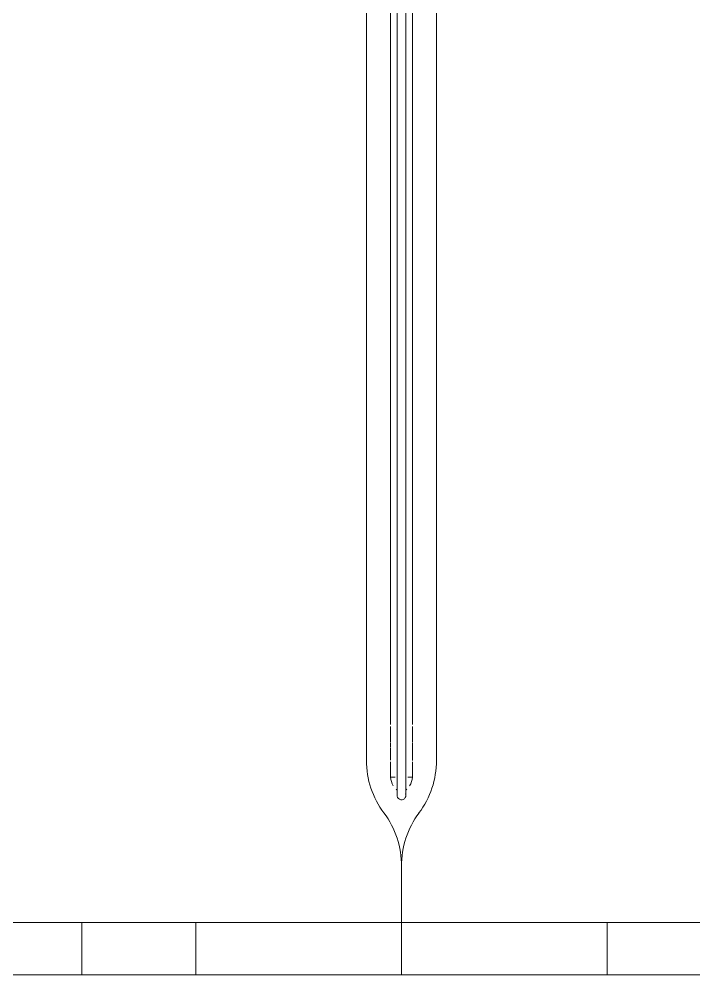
# Model space of a CAD drawing. Header units: millimetres. Extents: x 155927 to 326028, y -36033 to 97293.
# Drawn here: x 164656 to 165427, y 16643 to 17735 of the extents above; entities that cross this region are included whole.
import ezdxf

# ---------------------------------------------------------------- set-up
doc = ezdxf.new("R2010")
doc.units = ezdxf.units.MM
doc.header["$MEASUREMENT"] = 0
doc.layers.add('I-FURN', color=8, linetype='CONTINUOUS', lineweight=9)

msp = doc.modelspace()

# ---------------------------------------------------------------- linework, layer by layer
at = {"layer": 'I-FURN'}
for p, q in [((165080.3, 16928.8), (165080.3, 18367)), ((165087.8, 18367), (165087.8, 16928.8)), ((165097.8, 16928.8), (165097.8, 18367)), ((165105.4, 18367), (165105.4, 16928.8)), ((165052.8, 16887.9), (165052.8, 18191.6)), ((165052.8, 18191.6), (165052.8, 16887.9)), ((165132.8, 18191.6), (165132.8, 16887.9)), ((165132.8, 16887.9), (165132.8, 18191.6)), ((165080.3, 16909), (165080.3, 16926.8)), ((165087.8, 16928.8), (165087.8, 16925.6)), ((165087.8, 16925.6), (165087.8, 16922.3)), ((165097.8, 16927.9), (165097.8, 16928.8)), ((165097.8, 16924.7), (165097.8, 16927.9)), ((165105.3, 16926.8), (165105.3, 16909)), ((165087.8, 16922.3), (165087.8, 16919.1)), ((165087.8, 16919.1), (165087.8, 16915.9)), ((165087.8, 16915.9), (165087.8, 16912.7)), ((165097.8, 16921.5), (165097.8, 16924.7)), ((165097.8, 16918.3), (165097.8, 16921.5)), ((165097.8, 16915.1), (165097.8, 16918.3)), ((165097.8, 16911.9), (165097.8, 16915.1)), ((165080.3, 16903.4), (165080.3, 16908.3)), ((165087.8, 16912.7), (165087.8, 16909.6)), ((165087.8, 16909.6), (165087.8, 16906.4)), ((165087.8, 16906.4), (165087.8, 16903.4)), ((165087.8, 16903.4), (165087.8, 16900.3)), ((165097.8, 16908.7), (165097.8, 16911.9)), ((165097.8, 16905.6), (165097.8, 16908.7)), ((165097.8, 16902.5), (165097.8, 16905.6)), ((165105.3, 16903.6), (165105.3, 16887.7)), ((165105.4, 16908.3), (165105.4, 16903.4)), ((165080.3, 16888.3), (165080.3, 16902.5)), ((165087.8, 16900.3), (165087.8, 16897.3)), ((165087.8, 16897.3), (165087.8, 16894.3)), ((165087.8, 16894.3), (165087.8, 16891.4)), ((165097.8, 16899.5), (165097.8, 16902.5)), ((165097.8, 16896.5), (165097.8, 16899.5)), ((165097.8, 16893.6), (165097.8, 16896.5)), ((165097.8, 16890.7), (165097.8, 16893.6)), ((165080.3, 16868.8), (165080.3, 16886.4)), ((165087.8, 16891.4), (165087.8, 16888.6)), ((165087.8, 16888.6), (165087.8, 16885.8)), ((165087.8, 16885.8), (165087.8, 16883.1)), ((165087.8, 16883.1), (165087.8, 16880.5)), ((165097.8, 16887.8), (165097.8, 16890.7)), ((165097.8, 16885.1), (165097.8, 16887.8)), ((165097.8, 16882.4), (165097.8, 16885.1)), ((165097.8, 16879.8), (165097.8, 16882.4)), ((165105.3, 16886.4), (165105.3, 16868.8)), ((165080.3, 16873.4), (165080.3, 16874.4)), ((165087.8, 16880.5), (165087.8, 16877.9)), ((165087.8, 16877.9), (165087.8, 16875.5)), ((165087.8, 16875.5), (165087.8, 16873.1)), ((165087.8, 16873.1), (165087.8, 16870.8)), ((165087.8, 16870.8), (165087.8, 16868.6)), ((165097.8, 16877.3), (165097.8, 16879.8)), ((165097.8, 16874.8), (165097.8, 16877.3)), ((165097.8, 16872.4), (165097.8, 16874.8)), ((165097.8, 16870.2), (165097.8, 16872.4)), ((165105.4, 16874.4), (165105.4, 16873.4)), ((165080.3, 16868.8), (165085.5, 16868.8)), ((165087.8, 16868.6), (165087.8, 16866.4)), ((165087.8, 16866.4), (165087.8, 16864.4)), ((165087.8, 16864.4), (165087.8, 16862.5)), ((165087.8, 16862.5), (165087.8, 16860.7)), ((165087.8, 16860.7), (165087.8, 16859)), ((165097.8, 16868), (165097.8, 16870.2)), ((165097.8, 16865.9), (165097.8, 16868)), ((165097.8, 16863.9), (165097.8, 16865.9)), ((165097.8, 16862), (165097.8, 16863.9)), ((165097.8, 16860.3), (165097.8, 16862)), ((165097.8, 16858.6), (165097.8, 16860.3)), ((165100.1, 16868.8), (165105.3, 16868.8)), ((165087.8, 16859), (165087.8, 16857.4)), ((165087.8, 16857.4), (165087.8, 16856)), ((165087.8, 16856), (165087.8, 16854.6)), ((165087.8, 16854.6), (165087.8, 16853.4)), ((165087.8, 16853.4), (165087.8, 16852.3)), ((165087.8, 16852.3), (165087.8, 16851.3)), ((165087.8, 16851.3), (165087.8, 16850.4)), ((165087.8, 16850.4), (165087.8, 16849.7)), ((165087.8, 16849.7), (165087.8, 16849.1)), ((165087.8, 16849.1), (165087.8, 16848.6)), ((165087.8, 16848.6), (165087.8, 16848.2)), ((165097.8, 16857), (165097.8, 16858.6)), ((165097.8, 16855.6), (165097.8, 16857)), ((165097.8, 16854.3), (165097.8, 16855.6)), ((165097.8, 16853.1), (165097.8, 16854.3)), ((165097.8, 16852), (165097.8, 16853.1)), ((165097.8, 16851), (165097.8, 16852)), ((165097.8, 16850.2), (165097.8, 16851)), ((165097.8, 16849.5), (165097.8, 16850.2)), ((165097.8, 16848.9), (165097.8, 16849.5)), ((165097.8, 16848.5), (165097.8, 16848.9)), ((165097.8, 16848.2), (165097.8, 16848.5)), ((165087.8, 16848.2), (165087.8, 16848)), ((165087.8, 16848), (165087.8, 16847.9)), ((165087.8, 16847.9), (165087.8, 16847.9)), ((165097.8, 16848), (165097.8, 16848.2)), ((165097.8, 16847.9), (165097.8, 16848)), ((165092.8, 16642.9), (165092.8, 16766.8)), ((165092.8, 16766.8), (165092.8, 16642.9)), ((165092.8, 16766.8), (165092.8, 16642.9)), ((165092.8, 16642.9), (165092.8, 16766.8)), ((164292.8, 16702.9), (164727.8, 16702.9)), ((165852.8, 16702.9), (164332.8, 16702.9)), ((164727.8, 16702.9), (164857.8, 16702.9)), ((164727.8, 16642.9), (164727.8, 16702.9)), ((164727.8, 16642.9), (164727.8, 16702.9)), ((164857.8, 16702.9), (165327.8, 16702.9)), ((164857.8, 16642.9), (164857.8, 16702.9)), ((164857.8, 16642.9), (164857.8, 16702.9)), ((165327.8, 16702.9), (165458.2, 16702.9)), ((165327.8, 16642.9), (165327.8, 16702.9)), ((165327.8, 16642.9), (165327.8, 16702.9)), ((164292.8, 16642.9), (165092.8, 16642.9)), ((165092.8, 16642.9), (164292.8, 16642.9)), ((164727.8, 16642.9), (164292.8, 16642.9)), ((164332.8, 16642.9), (165852.8, 16642.9)), ((164857.8, 16642.9), (164727.8, 16642.9)), ((165327.8, 16642.9), (164857.8, 16642.9)), ((165092.8, 16642.9), (165892.8, 16642.9)), ((165892.8, 16642.9), (165092.8, 16642.9)), ((165458.2, 16642.9), (165327.8, 16642.9))]:
    msp.add_line(p, q, dxfattribs=at)
for centre, radius, start, end in [((165152.8, 16887.9), 100, 180, 216.8699), ((165152.8, 16887.9), 100, 180, 216.8699), ((165032.8, 16887.9), 100, 323.1301, 0), ((165032.8, 16887.9), 100, 323.1301, 0), ((165103.8, 16871.1), 23.6, 185.6664, 210.8564), ((165081.9, 16871.1), 23.6, 329.1436, 354.3336), ((165092.8, 16860.8), 8.51, 223.4514, 234.4595), ((165092.8, 16847.9), 5, 173.0848, 21.8252), ((165092.8, 16860.8), 8.51, 305.5405, 316.5486), ((164992.8, 16767.9), 100, 359.3744, 36.8699), ((164992.8, 16767.9), 100, 359.3744, 36.8699), ((165192.9, 16767.9), 100, 143.1301, 180.6256), ((165192.9, 16767.9), 100, 143.1301, 180.6256)]:
    msp.add_arc(centre, radius, start, end, dxfattribs=at)

doc.saveas('drawing.dxf')
